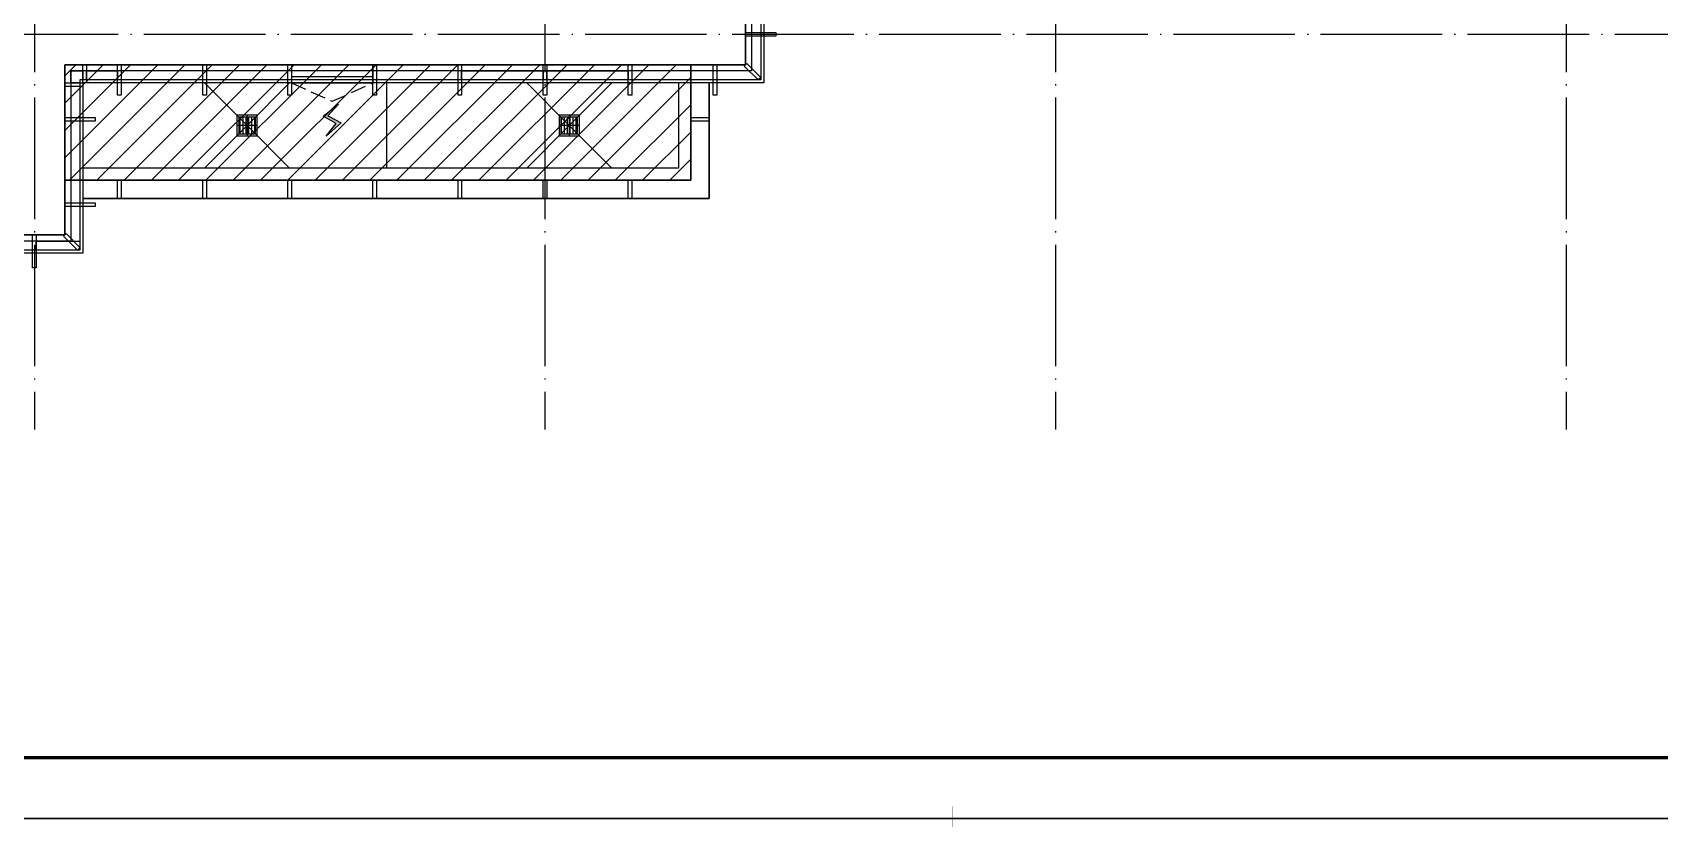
# Model space of a CAD drawing. Extents: x -186750 to 855523, y -12902 to 560425.
# Drawn here: x 714243 to 741010, y 46500 to 59430 of the extents above; entities that cross this region are included whole.
import ezdxf
from ezdxf.xclip import XClip

# ---------------------------------------------------------------- set-up
doc = ezdxf.new("R2010")
doc.units = 0
doc.header["$LTSCALE"] = 1000
doc.header["$MEASUREMENT"] = 0
doc.header["$XCLIPFRAME"] = 0
for name, pattern in [('104-10 轴网$0$DOTE', [2.4200000000000004, 2, -0.2, 0.02, -0.2]), ('8#楼幕墙$0$109-34 轴网$0$L1$0$$AUDIT_BAD_LTYPE1', [0]), ('8#楼幕墙$0$DASH', [0.35, 0.25, -0.1]), ('X-104 8#10#平面$0$109-34 轴网$0$L1$0$$AUDIT_BAD_LTYPE1', [0])]:
    doc.linetypes.add(name, pattern=pattern)
for name, color, linetype in [('104-10 轴网$0$A_AXIS-轴线', 252, '104-10 轴网$0$DOTE'), ('8#楼幕墙$0$A-C_玻璃幕墙', 140, 'Continuous'), ('8#楼幕墙$0$A-O_屋面', 252, 'Continuous'), ('8#楼幕墙$0$A-TECH_结构', 21, 'Continuous'), ('X-104 8#10#平面$0$A-O_分水线', 127, 'Continuous'), ('X-104 8#10#平面$0$A-O_屋面', 201, 'Continuous'), ('X-104 8#10#平面$0$A-TECH_结构', 252, 'Continuous')]:
    doc.layers.add(name, color=color, linetype=linetype)
for name, color, linetype, plot in [('8#楼幕墙$0$04-不打印_辅助线', 165, 'Continuous', False), ('8#楼幕墙$0$04-电动窗', 1, 'Continuous', False), ('X-104 8#10#平面$0$04-不打印_辅助线', 165, 'Continuous', False)]:
    doc.layers.add(name, color=color, linetype=linetype, plot=plot)

# ---------------------------------------------------------------- blocks, each defined once
blk = doc.blocks.new('图框-A1')
for points, const_width in [([(5.684341886080801e-13, 0), (841.0000000000002, 0), (841.0000000000002, 594), (5.684341886080801e-13, 594)], 0.05), ([(765.9999999999966, 584), (25.00000000000045, 584), (25.00000000000045, 10), (766.0000000000002, 10)], 0.5)]:
    blk.add_lwpolyline(points, close=True, dxfattribs=dict(const_width=const_width))
at = {"const_width": 0.05}
for points in [[(420.5000000000005, 594), (420.5000000000005, 592)], [(420.5000000000005, 0), (420.5000000000005, 2)]]:
    blk.add_lwpolyline(points, dxfattribs=at)
blk = doc.blocks.new('104-10 轴网')
at = {"layer": '104-10 轴网$0$A_AXIS-轴线', "linetype": '104-10 轴网$0$DOTE'}
for p, q in [((128829.5977508623, 40099.99999999988), (128829.5977508621, -6500.000000000186)), ((137229.5977508624, 40099.99999999987), (137229.5977508621, -6500.000000000186)), ((145629.5977508624, 40099.99999999987), (145629.5977508621, -6500.000000000186)), ((154029.5977508624, 40099.99999999987), (154029.5977508621, -6500.000000000186)), ((168929.5977508623, -1.2732925824821e-10), (113929.5977508621, -1.782609615474939e-10))]:
    blk.add_line(p, q, dxfattribs=at)
at = {"layer": 'Defpoints'}
blk.add_lwpolyline([(104379.5977508624, 45500.00000000001), (178479.5977508625, 45499.99999999999), (178479.5977508625, -11900.00000000001), (104379.5977508624, -11899.99999999996)], close=True, dxfattribs=at)
blk = doc.blocks.new('X-104 8#10#平面$0$fdhggh')
at = {"layer": 'X-104 8#10#平面$0$04-不打印_辅助线', "linetype": 'X-104 8#10#平面$0$109-34 轴网$0$L1$0$$AUDIT_BAD_LTYPE1'}
h = blk.add_hatch(dxfattribs=at)
h.set_pattern_fill('ANSI31', color=256, scale=200)
h.set_pattern_definition([(45, (-111756.9507218327, 2.91038304567337e-10), (-224.5064030267288, 224.5064030267288), [])])
h.paths.add_polyline_path([(8900.000000000146, 56999.99999999994), (19199.99999998417, 57000.00001395729), (19199.99999979901, 58899.99999999988), (8899.999999994063, 58899.99999999988)])
at = {"layer": 'X-104 8#10#平面$0$A-TECH_结构', "linetype": 'X-104 8#10#平面$0$109-34 轴网$0$L1$0$$AUDIT_BAD_LTYPE1'}
for points in [[(42500.00000000029, 87900.00001543564), (42500.00000000029, 97699.99999999988), (24700.00000000029, 97699.99999999988), (24700.00000000029, 96299.99999999988), (13500.00000000029, 96299.99999999988), (13500.00000000029, 89299.99999999988), (7900.000000000291, 89299.99999999988), (7900.000000000291, 87899.99999999988), (-3299.999999999709, 87899.99999999988), (-3299.999999999709, 76699.99999999988), (-4699.999999999709, 76699.99999999988), (-4699.999999999709, 56099.99999999988), (8900.000000000291, 56099.99999999988), (8900.000000000291, 58899.99999999988), (20100.00000000029, 58899.99999999988), (20100.00000000029, 71499.99999999988), (27100, 71499.99999999988), (27099.9999999961, 75700.0000139567), (33099.99999999598, 75700.0000139567), (33099.99999999988, 72899.99999999987), (45300.00000000029, 72899.99999999988), (45300.00000000029, 87900.00000149367)], [(8900.000000000146, 56999.99999999994), (19199.99999998417, 57000.00001395729), (19199.99999979901, 58899.99999999988), (8899.999999994063, 58899.99999999988), (8900.000002568733, 56999.99999999994)]]:
    blk.add_lwpolyline(points, close=True, dxfattribs=at)
blk = doc.blocks.new('8#楼幕墙$0$ii')
blk.add_lwpolyline([(-1339.999257087533, -5.379672802519053e-05), (0.0007429124671034515, -5.379672802519053e-05), (0.0007429124671034515, -150.000053796728), (-1339.999257087533, -150.000053796728)], close=True)
blk = doc.blocks.new('*U396')
blk.add_lwpolyline([(719.9999999992215, 0), (0, 0), (0, 150), (719.9999999992215, 150)], close=True)
blk = doc.blocks.new('*U392')
blk.add_lwpolyline([(509.9999999944921, 0), (0, 0), (0, 150), (509.9999999944921, 150)], close=True)
blk = doc.blocks.new('8#楼幕墙$0$$TCHSYS$WIN2D')
for p, q in [((-0.5, 0.5), (0.5, 0.5)), ((-0.5, 0.5), (-0.4999999999999999, -0.5)), ((0.5, 0.5), (0.4999999999999998, -0.5)), ((0.5, 0.1666666666666666), (-0.5, 0.1666666666666666)), ((0.5, -0.1666666666666667), (-0.5, -0.1666666666666667)), ((-0.4999999999999999, -0.5), (0.5, -0.5))]:
    blk.add_line(p, q)
blk = doc.blocks.new('8#楼幕墙$0$开启扇')
at = {"layer": '8#楼幕墙$0$04-电动窗'}
h = blk.add_hatch(color=1, dxfattribs=at)
h.dxf.hatch_style = 1
h.paths.add_polyline_path([(771.2538212353829, 399.4187931009801), (600.4963348774836, 588.0845509109495), (817.000029503055, 705.4227948976622), (568.9130649687795, 925.0510056701896), (737.6166181836743, 715.3361196324695), (521.1129235581029, 597.9978756457567)])
at = {"linetype": '8#楼幕墙$0$DASH'}
blk.add_lwpolyline([(0, 49.99999999714782), (670, 349.9999999971478), (1340, 49.99999999714782)], dxfattribs=at)
at = {"layer": '8#楼幕墙$0$04-电动窗', "color": 1}
blk.add_lwpolyline([(771.2538212353829, 399.4187931009801), (600.4963348774836, 588.0845509109495), (817.000029503055, 705.4227948976622), (568.9130649687795, 925.0510056701896), (737.6166181836743, 715.3361196324695), (521.1129235581029, 597.9978756457567), (771.2538212353829, 399.4187931009801)], close=True, dxfattribs=at)
at = {"xscale": -1340, "yscale": 300, "zscale": 1340, "rotation": 180}
blk.add_blockref('8#楼幕墙$0$$TCHSYS$WIN2D', (670, -100), dxfattribs=at)
blk = doc.blocks.new('8#楼幕墙$0$A$C13E80662')
for points in [[(150.0005130732898, 150.2641038001748), (150.0005130732898, 200.2641038001238), (0.0005130732897669077, 200.2641038001238), (0.0005130732897669077, 0.2641038001238485), (150.0005130732898, 0.2641038001238485)], [(150.0005130732898, 0.2641038001747802), (200.0005130733043, 0.2641038001747802), (200.0005130733043, 150.2641038001748), (150.0005130732898, 150.2641038001748)]]:
    blk.add_lwpolyline(points)
blk = doc.blocks.new('8#楼幕墙')
at = {"layer": '8#楼幕墙$0$04-不打印_辅助线'}
for points in [[(-18549.99999999965, 46500.00000000052), (65550.00000000035, 46500.0000000007), (65550.00000000035, 105900.0000000007), (-18549.99999999965, 105900.0000000005)], [(-18549.99999999977, -12899.99999999965), (65550.00000000023, -12899.99999999942), (65550.00000000023, 46500.00000000058), (-18549.99999999977, 46500.00000000041)]]:
    blk.add_lwpolyline(points, close=True, dxfattribs=at)
at = {"layer": '8#楼幕墙$0$A-C_玻璃幕墙'}
for points in [[(-3599.999999999767, 88199.99999999988), (7600.000000000233, 88199.99999999988), (7600.000000000233, 89599.99999999988), (13200.00000000023, 89599.99999999988), (13200.00000000023, 96599.99999999988), (24400.00000000023, 96599.99999999988), (24400.00000000023, 97999.99999999988), (42800.00000000023, 97999.99999999988), (42800.00000000023, 88199.99999999988), (45600.00000000023, 88199.99999999988), (45600.0000000002, 72599.99999999988), (32800.0000000002, 72599.99999999988), (32800.0000000002, 75399.99999999988), (27400.00000000023, 75399.99999999988), (27400.0000000002, 71199.99999999988), (20400.0000000002, 71199.99999999988), (20400.0000000002, 58599.99999999988), (9200.000000000116, 58599.99999999988), (9200.000000000116, 55799.99999999988), (-4999.999999999884, 55799.99999999988), (-4999.999999999767, 76999.99999999988), (-3599.999999999767, 76999.99999999988)], [(-3549.999999999767, 88149.99999999988), (7650.000000000233, 88149.99999999988), (7650.000000000233, 89549.99999999988), (13250.00000000023, 89549.99999999988), (13250.00000000023, 96549.99999999988), (24450.00000000023, 96549.99999999988), (24450.00000000023, 97949.99999999988), (42750.00000000023, 97949.99999999988), (42750.00000000023, 88149.99999999988), (45550.00000000023, 88149.99999999988), (45550.0000000002, 72649.99999999988), (32850.0000000002, 72649.99999999988), (32850.0000000002, 75449.99999999988), (27350.00000000023, 75449.99999999988), (27350.0000000002, 71249.99999999988), (20350.0000000002, 71249.99999999988), (20350.0000000002, 58649.99999999988), (9150.000000000116, 58649.99999999988), (9150.000000000116, 55849.99999999988), (-4949.999999999884, 55849.99999999988), (-4949.999999999767, 76949.99999999988), (-3549.999999999767, 76949.99999999988)], [(-3399.999999999767, 87999.99999999988), (7800.000000000233, 87999.99999999988), (7800.000000000233, 89399.99999999988), (13400.00000000023, 89399.99999999988), (13400.00000000023, 96399.99999999988), (24600.00000000023, 96399.99999999988), (24600.00000000023, 97799.99999999988), (42600.00000000023, 97799.99999999988), (42600.00000000023, 87999.99999999988), (45400.00000000023, 87999.99999999988), (45400.0000000002, 72799.99999999988), (33000.0000000002, 72799.99999999988), (33000.0000000002, 75599.99999999988), (27200.00000000023, 75599.99999999988), (27200.0000000002, 71399.99999999988), (20200.0000000002, 71399.99999999988), (20200.0000000002, 58799.99999999988), (9000.000000000116, 58799.99999999988), (9000.000000000116, 55999.99999999988), (-4799.999999999884, 55999.99999999988), (-4799.999999999767, 76799.99999999988), (-3399.999999999767, 76799.99999999988)], [(20099.99999999764, 59370.00001395657), (20099.99999999764, 59430.00001395657), (20599.99999999788, 59430.00001395657), (20599.99999999788, 59370.00001395657)], [(9260.000000000146, 58599.99999999985), (9200.000000000116, 58599.99999999988), (9200.00000000016, 58899.99999999988), (9260.000000000131, 58899.99999999989)], [(9829.999999998196, 58400.00001395785), (9769.999999998196, 58400.00001395785), (9769.99999999709, 58900.00001395657), (9829.99999999709, 58900.00001395657)], [(11229.9999999982, 58400.00001395785), (11169.9999999982, 58400.00001395785), (11169.99999999709, 58900.00001395657), (11229.99999999709, 58900.00001395657)], [(12629.99999999709, 58400.00001395785), (12569.99999999709, 58400.00001395785), (12569.99999999598, 58900.00001395657), (12629.99999999598, 58900.00001395657)], [(14029.99999999709, 58400.00001395785), (13969.99999999709, 58400.00001395785), (13969.99999999598, 58900.00001395657), (14029.99999999598, 58900.00001395657)], [(15429.99999999709, 58400.00001395785), (15369.99999999709, 58400.00001395785), (15369.99999999598, 58900.00001395657), (15429.99999999598, 58900.00001395657)], [(16829.99999999718, 58400.00001395779), (16769.99999999718, 58400.00001395779), (16769.99999999607, 58900.00001395651), (16829.99999999607, 58900.00001395651)], [(18229.99999999718, 58400.00001395779), (18169.99999999718, 58400.00001395779), (18169.99999999607, 58900.00001395651), (18229.99999999607, 58900.00001395651)], [(19629.99999999718, 58400.00001395779), (19569.99999999718, 58400.00001395779), (19569.99999999607, 58900.00001395651), (19629.99999999607, 58900.00001395651)], [(20349.91822866234, 58692.50819216575), (20307.4918217911, 58650.08178529458), (20078.70502522669, 58878.86858185905), (20121.13143209787, 58921.29498873022)], [(9200.000000000116, 58599.99999999988), (9200.000000000087, 58539.99999999985), (8900.000000000087, 58539.9999999999), (8900.000000000073, 58599.99999999988)], [(8899.999999991851, 57970.00001395663), (8899.999999991851, 58030.00001395663), (9399.99999999383, 58030.00001395663), (9399.99999999383, 57970.00001395663)], [(19199.99999882627, 57970.00001395657), (19199.99999882627, 58030.00001395657), (19499.99999882627, 58030.00001395657), (19499.99999882627, 57970.00001395657)], [(9830.000001166947, 56700.00001395715), (9770.000001166947, 56700.00001395715), (9770.000001166947, 57000.00001395692), (9830.000001166947, 57000.00001395692)], [(11230.00000116695, 56700.00001395715), (11170.00000116695, 56700.00001395715), (11170.00000116695, 57000.00001395692), (11230.00000116695, 57000.00001395692)], [(12630.00000116695, 56700.00001395727), (12570.00000116695, 56700.00001395727), (12570.00000116695, 57000.00001395703), (12630.00000116695, 57000.00001395703)], [(14030.00000116695, 56700.00001395727), (13970.00000116695, 56700.00001395727), (13970.00000116695, 57000.00001395703), (14030.00000116695, 57000.00001395703)], [(15430.00000116695, 56700.00001395727), (15370.00000116695, 56700.00001395727), (15370.00000116695, 57000.00001395703), (15430.00000116695, 57000.00001395703)], [(16830.00000116695, 56700.00001395727), (16770.00000116695, 56700.00001395727), (16770.00000116695, 57000.00001395703), (16830.00000116695, 57000.00001395703)], [(18230.00000116695, 56700.00001395727), (18170.00000116695, 56700.00001395727), (18170.00000116695, 57000.00001395703), (18230.00000116695, 57000.00001395703)], [(8899.999999991793, 56570.00001365255), (8899.999999991793, 56630.00001365255), (9399.999999993772, 56630.00001365255), (9399.999999993772, 56570.00001365255)], [(8429.999999996042, 55560.00001387164), (8369.999999996042, 55560.00001387164), (8369.999999996042, 56100.00001376471), (8429.999999996042, 56100.00001376471)], [(9149.91822866234, 55892.50819216576), (9107.491821791104, 55850.08178529458), (8878.705025226693, 56078.86858185905), (8921.13143209787, 56121.29498873023)]]:
    blk.add_lwpolyline(points, close=True, dxfattribs=at)
at = {"layer": '8#楼幕墙$0$A-O_屋面'}
for points in [[(19500.00002224426, 58600.00001395657), (19499.99999999686, 56700.00001395715), (9200.000001164735, 56700.00001395715)], [(19200.00002224426, 58600.0000183474), (19200.00000438781, 57000.00001395715), (9200.000001164735, 57000.00001395715)], [(19000.00002224426, 58600.00002108292), (19000.00000712332, 57200.00001395716), (9200.000001164735, 57200.00001395715)]]:
    blk.add_lwpolyline(points, dxfattribs=at)
at = {"layer": '8#楼幕墙$0$A-TECH_结构'}
blk.add_lwpolyline([(-3299.999999999767, 87899.99999999988), (7900.000000000233, 87899.99999999988), (7900.000000000233, 89299.99999999988), (13500.00000000023, 89299.99999999988), (13500.00000000023, 96299.99999999988), (24700.00000000023, 96299.99999999988), (24700.00000000023, 97699.99999999988), (42500.00000000023, 97699.99999999988), (42500.00000000023, 87899.99999999988), (45300.00000000023, 87899.99999999988), (45300.0000000002, 72899.99999999988), (33100.0000000002, 72899.99999999988), (33100.0000000002, 75699.99999999988), (27100.00000000023, 75699.99999999988), (27100.0000000002, 71499.99999999988), (20100.0000000002, 71499.99999999988), (20100.0000000002, 58899.99999999988), (8900.000000000116, 58899.99999999988), (8900.000000000116, 56099.99999999988), (-4699.999999999884, 56099.99999999988), (-4699.999999999767, 76699.99999999988), (-3299.999999999767, 76699.99999999988)], close=True, dxfattribs=at)
at = {"layer": '8#楼幕墙$0$A-C_玻璃幕墙', "linetype": '8#楼幕墙$0$109-34 轴网$0$L1$0$$AUDIT_BAD_LTYPE1', "xscale": -1, "rotation": 180}
blk.add_blockref('8#楼幕墙$0$开启扇', (12629.9999999961, 58650.00001396111), dxfattribs=at)
at = {"layer": '8#楼幕墙$0$A-C_玻璃幕墙', "xscale": -1, "rotation": 180}
blk.add_blockref('8#楼幕墙$0$A$C13E80662', (8999.999486926827, 58800.26410380001), dxfattribs=at)
at = {"layer": '8#楼幕墙$0$A-C_玻璃幕墙', "rotation": 180}
for name, p in [('*U392', (9769.999999997322, 58800.00001395663)), ('8#楼幕墙$0$ii', (15429.99999999604, 58650.0000139582)), ('8#楼幕墙$0$ii', (16829.99999999613, 58650.00001395657)), ('*U396', (9149.999999996333, 56000.0000138717))]:
    blk.add_blockref(name, p, dxfattribs=at)
blk = doc.blocks.new('X-104 8#10#平面$0$jtkjuyriuy')
h = blk.add_hatch()
h.set_pattern_fill('ANSI31', color=8, scale=30, angle=45)
h.set_pattern_definition([(90, (0, 0), (-47.625, 1.06581410364015e-14), [])])
h.paths.add_polyline_path([(-138, 138), (138, 138), (138, -138), (-138, -138)])
for points in [[(-168, 168), (168, 168), (168, -168), (-168, -168)], [(-138, 138), (138, 138), (138, -138), (-138, -138)]]:
    blk.add_lwpolyline(points, close=True)
at = {"layer": 'X-104 8#10#平面$0$04-不打印_辅助线'}
for p, q in [((-168, 0), (168, 0)), ((0, 168), (0, -168))]:
    blk.add_line(p, q, dxfattribs=at)
blk = doc.blocks.new('X-104 8#10#平面')
at = {"linetype": 'X-104 8#10#平面$0$109-34 轴网$0$L1$0$$AUDIT_BAD_LTYPE1'}
blk.add_lwpolyline([(177306.9507218332, 105900.0000000001), (177306.9507218332, 46500.00000000006), (93206.95072183316, 46500.00000000009), (93206.95072183316, 105900.0000000001)], close=True, dxfattribs=at)
at = {"layer": 'X-104 8#10#平面$0$04-不打印_辅助线', "linetype": 'X-104 8#10#平面$0$109-34 轴网$0$L1$0$$AUDIT_BAD_LTYPE1'}
blk.add_lwpolyline([(177306.9507218331, 46500.00000000017), (93206.95072183316, 46500.00000000017), (93206.95072183316, 105900.0000000001), (177306.9507218331, 105900.0000000001)], close=True, dxfattribs=at)
at = {"layer": 'X-104 8#10#平面$0$04-不打印_辅助线'}
blk.add_lwpolyline([(131256.9507218297, 56700.0000139568), (131256.9507206588, 58600.00001395626), (120956.9507218268, 58600.00001395631), (120956.9507229977, 56700.00001395684)], close=True, dxfattribs=at)
at = {"layer": 'X-104 8#10#平面$0$A-O_分水线'}
for p, q in [((123656.9507218267, 57900.00001395641), (122956.9507218269, 58600.00001395631)), ((123656.9507218266, 57900.00001395647), (124356.9507218265, 58600.00001395635)), ((125956.9507246092, 57200.000013957), (125956.9507246092, 58599.99999999974)), ((128956.9507218267, 57900.00001395641), (128256.9507218269, 58600.00001395631)), ((128956.9507218266, 57900.00001395647), (129656.9507218265, 58600.00001395635))]:
    blk.add_line(p, q, dxfattribs=at)
for points in [[(123656.9507218267, 57900.00001395652), (122956.9507218272, 57200.000013957)], [(123656.9507218267, 57900.00001395641), (124356.9507218261, 57200.000013957)], [(128956.9507218267, 57900.00001395652), (128256.9507218272, 57200.000013957)], [(128956.9507218267, 57900.00001395641), (129656.9507218261, 57200.000013957)]]:
    blk.add_lwpolyline(points, dxfattribs=at)
at = {"layer": 'X-104 8#10#平面$0$A-O_屋面'}
for points in [[(131256.950744077, 58600.00001395626), (131256.9507218297, 56700.0000139568), (120956.9507229977, 56700.00001395684)], [(130956.950744077, 58600.0000183471), (130956.9507262207, 57000.0000139568), (120956.9507229977, 57000.00001395684)]]:
    blk.add_lwpolyline(points, dxfattribs=at)
at = {"layer": 'X-104 8#10#平面$0$A-TECH_结构', "linetype": 'X-104 8#10#平面$0$109-34 轴网$0$L1$0$$AUDIT_BAD_LTYPE1'}
blk.add_lwpolyline([(130956.9507216317, 58899.99999999959), (130956.9507218169, 56999.99999999965), (120656.950721833, 56999.99999999965)], dxfattribs=at)
at = {"linetype": 'X-104 8#10#平面$0$109-34 轴网$0$L1$0$$AUDIT_BAD_LTYPE1'}
ref = blk.add_blockref('8#楼幕墙', (111756.9507218327, -1.455191522836685e-10), dxfattribs=at)
XClip(ref).set_block_clipping_path([(-18549.999999999476, -12899.999999999882), (65550.0000000003, 284100.0000000003)])
blk.add_blockref('X-104 8#10#平面$0$fdhggh', (111756.9507218327, -2.91038304567337e-10), dxfattribs=at)
at = {"xscale": 100, "yscale": 100, "zscale": 100}
for p in [(93206.95072183316, 46500.00000000009), (93206.95072183292, -12899.99999999994)]:
    blk.add_blockref('图框-A1', p, dxfattribs=at)
at = {"linetype": 'X-104 8#10#平面$0$109-34 轴网$0$L1$0$$AUDIT_BAD_LTYPE1'}
ref = blk.add_blockref('104-10 轴网', (-8672.647029029147, 59400.00000000004), dxfattribs=at)
XClip(ref).set_block_clipping_path([(104379.59775086239, -11899.999999999955), (178479.5977508624, 45500.000000000044)])
at = {"layer": 'X-104 8#10#平面$0$A-O_分水线', "xscale": -1}
for p in [(123656.9507218267, 57900.00001395635), (128956.9507218267, 57900.00001395635)]:
    blk.add_blockref('X-104 8#10#平面$0$jtkjuyriuy', p, dxfattribs=at)

msp = doc.modelspace()

# ---------------------------------------------------------------- linework, layer by layer
for points in [[(687323.3643038283, 46500.00000000295), (771423.3643038284, 46500.00000000295), (771423.3643038284, 105900.0000000033), (687323.3643038283, 105900.0000000033)], [(687323.3643038283, -12899.9999999971), (771423.3643038284, -12899.9999999971), (771423.3643038284, 46500.00000000325), (687323.3643038283, 46500.00000000325)]]:
    msp.add_lwpolyline(points, close=True)

# ---------------------------------------------------------------- block references
msp.add_blockref('X-104 8#10#平面', (594116.4135819954, 2.701728651945793e-09))

doc.saveas('drawing.dxf')
